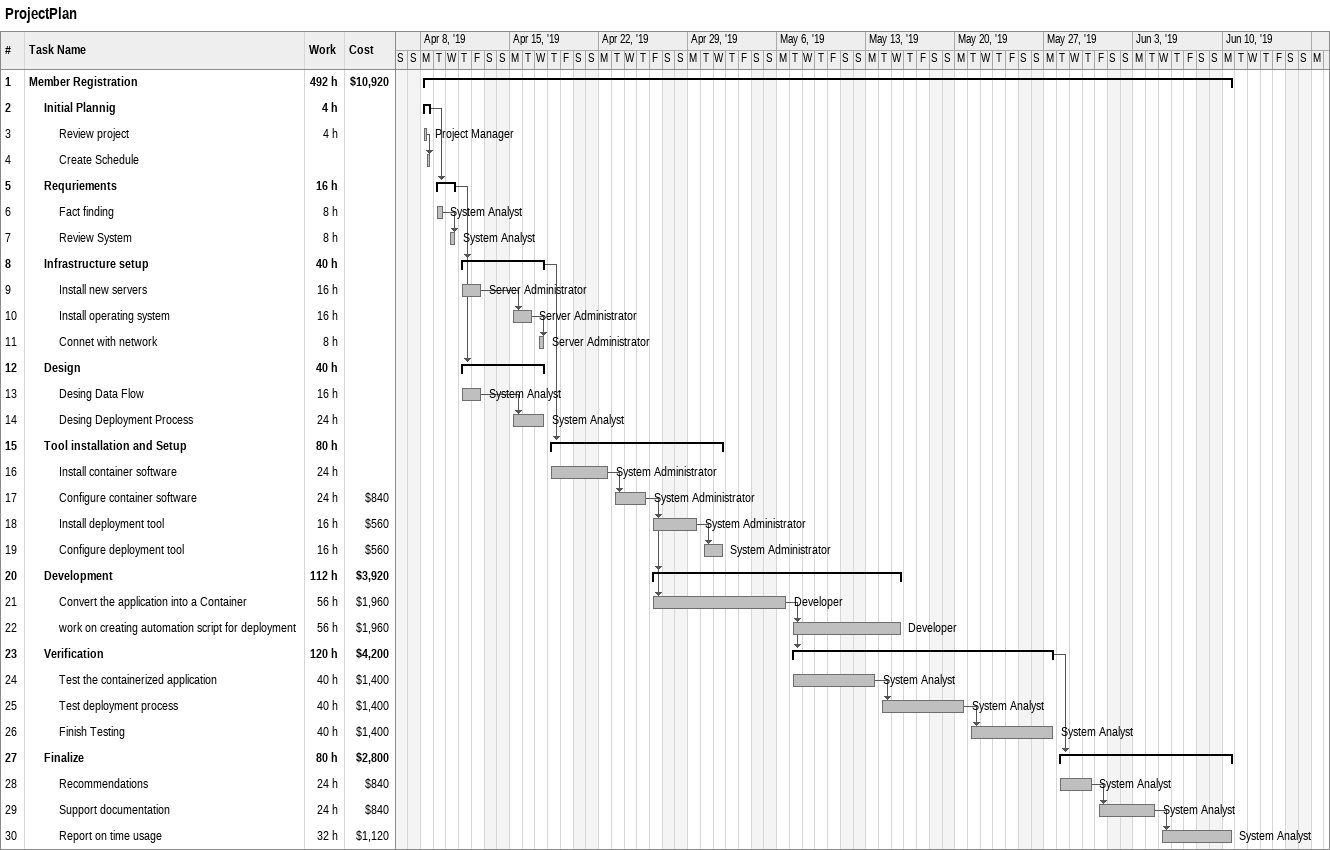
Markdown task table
ProjectPlan

| ID | Level | Task | Start | Finish | Predecessors | Resources | Work (h) | Cost ($) |
|---|---|---|---|---|---|---|---|---|
| 1 | 1 | **Member Registration** | 2019-04-08 | 2019-06-10 |  |  | 492 | 10920 |
| 2 | 2 | **Initial Plannig** | 2019-04-08 | 2019-04-08 |  |  | 4 |  |
| 3 | 3 | Review project | 2019-04-08 | 2019-04-08 |  | Project Manager | 4 |  |
| 4 | 3 | Create Schedule | 2019-04-08 | 2019-04-08 | 3 |  |  |  |
| 5 | 2 | **Requriements** | 2019-04-09 | 2019-04-10 | 2 |  | 16 |  |
| 6 | 3 | Fact finding | 2019-04-09 | 2019-04-09 |  | System Analyst | 8 |  |
| 7 | 3 | Review System | 2019-04-10 | 2019-04-10 | 6 | System Analyst | 8 |  |
| 8 | 2 | **Infrastructure setup** | 2019-04-11 | 2019-04-17 | 5 |  | 40 |  |
| 9 | 3 | Install new servers | 2019-04-11 | 2019-04-12 |  | Server Administrator | 16 |  |
| 10 | 3 | Install operating system | 2019-04-15 | 2019-04-16 | 9 | Server Administrator | 16 |  |
| 11 | 3 | Connet with network | 2019-04-17 | 2019-04-17 | 10 | Server Administrator | 8 |  |
| 12 | 2 | **Design** | 2019-04-11 | 2019-04-17 | 5 |  | 40 |  |
| 13 | 3 | Desing Data Flow | 2019-04-11 | 2019-04-12 |  | System Analyst | 16 |  |
| 14 | 3 | Desing Deployment Process | 2019-04-15 | 2019-04-17 | 13 | System Analyst | 24 |  |
| 15 | 2 | **Tool installation and Setup** | 2019-04-18 | 2019-05-01 | 8 |  | 80 |  |
| 16 | 3 | Install container software | 2019-04-18 | 2019-04-22 |  | System Administrator | 24 |  |
| 17 | 3 | Configure container software | 2019-04-23 | 2019-04-25 | 16 | System Administrator | 24 | 840 |
| 18 | 3 | Install deployment tool | 2019-04-26 | 2019-04-29 | 17 | System Administrator | 16 | 560 |
| 19 | 3 | Configure deployment tool | 2019-04-30 | 2019-05-01 | 18 | System Administrator | 16 | 560 |
| 20 | 2 | **Development** | 2019-04-26 | 2019-05-15 | 17 |  | 112 | 3920 |
| 21 | 3 | Convert the application into a Container | 2019-04-26 | 2019-05-06 | 17 | Developer | 56 | 1960 |
| 22 | 3 | work on creating automation script for deployment | 2019-05-07 | 2019-05-15 | 21 | Developer | 56 | 1960 |
| 23 | 2 | **Verification** | 2019-05-07 | 2019-05-27 | 21 |  | 120 | 4200 |
| 24 | 3 | Test the containerized application | 2019-05-07 | 2019-05-13 |  | System Analyst | 40 | 1400 |
| 25 | 3 | Test deployment process | 2019-05-14 | 2019-05-20 | 24 | System Analyst | 40 | 1400 |
| 26 | 3 | Finish Testing | 2019-05-21 | 2019-05-27 | 25 | System Analyst | 40 | 1400 |
| 27 | 2 | **Finalize** | 2019-05-28 | 2019-06-10 | 23 |  | 80 | 2800 |
| 28 | 3 | Recommendations | 2019-05-28 | 2019-05-30 |  | System Analyst | 24 | 840 |
| 29 | 3 | Support documentation | 2019-05-31 | 2019-06-04 | 28 | System Analyst | 24 | 840 |
| 30 | 3 | Report on time usage | 2019-06-05 | 2019-06-10 | 29 | System Analyst | 32 | 1120 |
